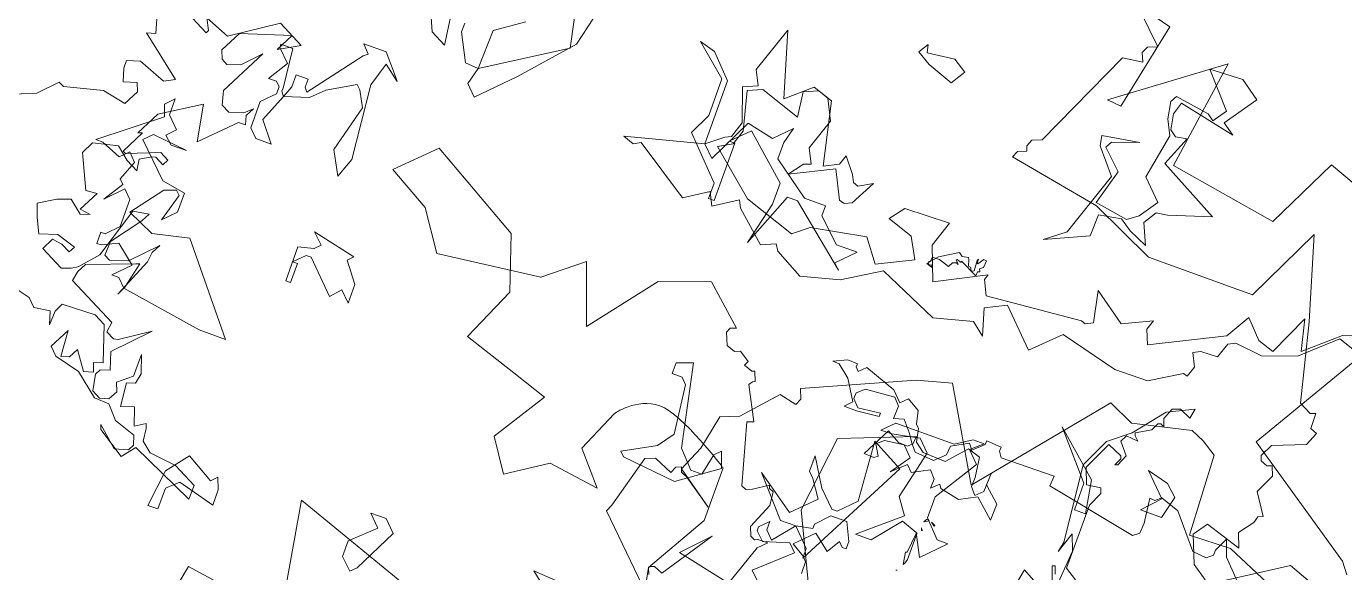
# Model space of a CAD drawing. Header units: metres. Extents: x -71 to 881, y -503 to 661.
# Drawn here: x 135.363 to 140.094, y 479.349 to 481.311 of the extents above; entities that cross this region are included whole.
import ezdxf

# ---------------------------------------------------------------- set-up
doc = ezdxf.new("R2010")
doc.units = ezdxf.units.M
doc.layers.add('ARBRE', color=100, linetype='Continuous', lineweight=13, true_color=0x00ff3f)

# ---------------------------------------------------------------- blocks, each defined once
blk = doc.blocks.new('WMF2', base_point=(0, 0.01))
at = {"color": 251, "lineweight": 0, "true_color": 0x636466}
for points in [[(110.13, -215.92), (115.04, -221.02), (115.66, -222.79), (116.35, -221.31), (116.39, -220.76), (116.99, -220.25), (118.51, -220.38), (121.42, -223.82), (123.45, -224.55), (124.06, -224.04), (124.6, -224.1), (124.28, -221.43), (124.37, -220.32), (124.97, -219.82), (134.84, -221.76), (134.73, -222.86), (140.59, -222.8), (140.98, -223.38), (140.96, -223.82), (142.59, -223.95), (142.62, -223.52), (143.7, -222.51), (144.2, -223.11), (145.93, -222.16), (146.02, -221.17), (147.09, -220.14), (149.19, -220.32), (149.69, -220.93), (149.6, -221.91), (157.24, -218.9), (158.3, -210.64), (152.62, -198.66)], [(23.58, -100.08), (8.83, -109.56), (3.27, -107.44)], [(3.01, -110.61), (3.9, -111.79), (16.57, -120.44), (8.22, -134.47)], [(9.81, -146.85), (18.98, -150.2), (22.71, -142.59), (34.39, -144.58), (32.65, -156.43), (43.16, -148.65), (41.63, -148.52), (39.67, -158.01), (44.92, -159.4)], [(162.25, -221.47), (162.55, -220.76), (164.41, -221.19), (167.6, -217.66), (169.53, -216.89), (170.28, -213.15), (171.44, -210.43), (167.5, -207.63), (170.63, -209.8), (171.33, -210.11), (171.53, -210.62), (172.06, -210.42), (172.36, -209.7), (174.37, -210.56), (175.39, -210.16), (176.98, -204.42), (177.29, -203.7), (165.65, -192.21)], [(192.69, -188.7), (207.51, -193.95), (205.44, -181.84), (216.23, -183.49), (218.11, -173.58)], [(35.99, -92.94), (34.69, -99.75), (29.28, -96.73)], [(16.66, -105.12), (18.28, -106.23), (19.48, -109.18), (18.41, -110.67), (14.49, -109.41), (15.1, -110.95), (13.93, -112.47), (13.73, -113.15), (13.23, -113.37), (14.72, -115.61), (13.76, -117.64), (14.16, -118.66), (14.68, -118.45), (15.39, -118.76), (15.6, -119.27), (14.94, -120.61), (11.56, -121.96), (10.97, -123.39), (11.67, -123.68), (11.74, -125.32), (12.27, -125.11), (13.58, -125.77), (15.6, -134.05), (18.21, -142.77), (22.11, -134.68), (33.61, -134.71), (40.51, -137.9), (50.45, -139.73), (50.16, -140.44), (49.24, -140.81), (49.44, -141.32), (49.15, -142.04), (48.13, -142.44), (43.19, -153.31), (41.06, -153.59), (41.43, -154.51), (41.13, -155.22), (40.11, -155.63), (43.05, -158.46)], [(97.85, -210.62), (106.23, -212.96), (97.57, -221.28), (108.11, -219.06), (114.95, -222), (119.42, -221.88), (119.84, -230.55), (121.43, -231.58), (122.86, -232.19), (129.04, -230.77), (131.8, -232.03), (142.53, -219.05), (147.98, -228.38), (151.61, -227.39), (162.65, -222.48), (162.25, -221.47), (162.25, -221.47)], [(76.6, -77.49), (82.66, -82.33), (73, -81.67)], [(71.27, -86.04), (71.55, -86.71), (71.33, -86.9), (71, -87.03), (70.05, -86.62), (66.45, -92.02), (69.04, -89.28), (63.17, -87.99), (61.62, -92.45), (60.75, -93.34), (61.84, -93.29), (62.18, -93.16), (62.64, -93.37), (63.02, -94.3), (61.86, -97.06), (62.03, -98.49), (62.51, -98.7), (62.64, -99.03), (64.13, -98.04), (64.8, -97.78), (65.29, -97.98), (67.08, -104.41), (66.4, -104.68), (68.19, -108.14), (67.94, -108.55), (67.68, -108.66), (68.1, -109.68), (68.37, -109.56), (69.29, -109.9), (69.08, -110.38), (70.18, -111.12), (70.78, -110.87), (71.7, -111.21), (72.22, -112.5), (72.02, -112.99), (71.4, -113.23), (75.46, -116.88), (80.69, -115.04), (86.12, -108.09), (88.43, -114.47), (92.34, -111.31), (103.35, -109.97), (106.1, -114.07), (110.61, -116.64), (106.84, -120.37), (96.77, -114.54), (94.84, -108.74), (97.41, -102.93), (91.6, -101), (87.74, -99.72), (91.28, -94.1), (89.03, -90.71), (84.85, -93.45), (79.38, -92.64), (82.27, -96.02), (80.34, -100.54), (80.31, -100.55), (80.25, -100.64), (80.17, -100.76), (80.05, -100.9), (79.89, -101.09), (79.68, -101.28), (79.47, -101.5), (79.2, -101.73), (78.93, -101.95), (78.6, -102.17), (78.25, -102.36), (77.89, -102.55), (77.49, -102.7), (77.07, -102.81), (76.62, -102.9), (76.15, -102.93), (75.62, -102.89), (75.04, -102.76), (74.41, -102.57), (73.74, -102.32), (73.05, -102.03), (72.35, -101.7), (71.67, -101.35), (70.98, -101), (70.34, -100.64), (69.73, -100.29), (69.19, -99.97), (68.7, -99.67), (68.31, -99.43), (68.02, -99.24), (67.83, -99.11), (67.77, -99.08), (67.77, -93.28), (71.55, -86.71), (68.73, -71.99)], [(122.21, -79.14), (120.38, -81.45), (117.46, -79.74), (116.86, -80.36), (116.37, -79.14), (116.37, -77.44), (120.38, -78.53), (121.59, -77.44), (121.59, -75.13), (122.69, -75.13), (122.21, -79.14), (122.21, -79.14)], [(97.72, -81.01), (100.04, -76.4), (100.64, -75.79), (101.87, -77), (101.87, -78.71), (99.41, -81.01), (100.64, -82.24), (98.93, -82.24), (97.72, -81.01), (97.72, -81.01)], [(102.79, -135.77), (105.69, -133.77), (105.82, -129.54), (107.25, -129.65), (108.74, -132.52), (108.73, -133.49)], [(110.39, -133.89), (109.93, -130.65), (111.62, -131.51), (112.63, -133.81)], [(139.13, -123.53), (138.58, -121.59), (139.52, -121.34), (135.03, -117.8), (136.15, -117.21), (139.1, -118.34), (140.49, -117.9), (140.5, -117.08), (140.06, -115.71), (138.68, -116.15), (138.33, -115.23), (139.13, -113.66), (141.69, -114.16), (145.74, -113.14), (146.33, -113.43), (148.12, -111.55), (151.13, -110.32)], [(146.17, -92.39), (141.64, -91.28), (140.84, -90.46), (139.13, -90.72), (138.69, -89.34), (138.63, -90.88), (138.17, -91.79), (134.57, -91.91), (133.35, -91.28), (132.09, -87.5), (133.07, -87.18), (132.73, -86.26), (133.71, -85.95), (135.09, -87.89), (135.6, -86.91), (136.47, -86.63), (136.66, -89.45), (137.77, -87.31), (136.97, -86.47), (134.21, -85.79), (131.7, -83.77), (130.11, -83.69), (128.85, -82.3), (126.54, -81.5), (126.24, -80.52), (126.57, -79.87), (128, -79.47), (130.14, -81.38), (129.97, -80.9), (127.04, -78.97), (125.91, -80.36), (118.92, -77.16), (118.88, -78.69), (121.4, -80.01), (124.34, -80.36), (125.43, -81.26), (125.58, -82.58), (125.74, -83.07), (126.83, -82.4), (127.49, -84.3), (128.86, -83.86), (129.13, -86.37), (128.24, -86.66), (128, -87.76), (128.66, -89.67), (128.66, -87.28), (130.11, -86.07), (129.76, -85.15), (130.27, -84.17), (131.22, -83.92), (132.14, -84.39), (132.47, -86.12), (132.16, -86.71), (131.17, -87.01), (131.77, -88.88), (128.43, -92.34), (131.45, -90.3), (131.93, -90.21), (132.84, -90.68), (132.69, -91.75), (138.01, -94.49), (137.8, -95.54), (137.29, -96.51), (132.41, -98.35), (132.02, -98.48), (132.65, -95.66), (133.11, -94.75), (131.35, -98.96), (131.2, -100.04), (130.7, -101), (133.23, -98.36), (135.1, -97.76), (135.74, -98.1), (135.68, -99.63), (133.33, -102.77), (132.87, -103.68), (134.56, -103.4), (136.24, -97.94), (137.95, -96.02), (138.58, -95.62), (139.55, -95.29), (142.04, -96.56), (141.41, -97.82), (140.33, -97.67), (139.33, -97.16), (139.01, -97.82), (141.07, -98.46), (142.94, -97.86), (143.7, -99.41), (144.2, -100.81), (142.43, -101.88), (141.01, -102.38), (139.61, -101.25), (138.63, -101.56), (139.77, -101.73), (138.66, -103.88), (139.89, -103.76), (141.57, -107.36), (140.9, -108.66), (138.27, -109.27), (136.88, -108.14), (135.58, -107.47), (135.77, -108.71), (134.62, -109.36), (134.22, -109.47), (133.26, -108.98), (132.92, -109.62), (133.89, -110.13), (137.3, -108.77), (137.63, -108.93), (136.36, -111.4), (136.84, -111.24), (135.54, -113.78), (131.42, -116.34), (130.72, -112.44), (127.35, -115.8), (126.6, -115.82), (126.85, -116.77), (126.37, -117.68), (127.17, -116.93), (128.65, -116.47), (129.55, -116.93), (129.96, -118.38), (127.38, -123.37), (129.16, -121.51), (130.54, -121.07), (131.19, -121.4), (131.54, -122.32), (130.4, -124.53), (125.18, -126.19), (126.16, -124.31), (123.96, -125.55), (126.75, -127), (131.48, -123.86), (134.15, -124.91), (133.52, -123.75), (133.68, -123.43), (136.79, -125.04)], [(59.53, -88.36), (61.31, -90.12), (57.78, -93.28), (58.61, -94.11), (61.31, -93.28), (62.23, -94.11), (62.23, -94.58), (61.31, -95.5), (61.31, -94.58), (60.48, -93.73), (58.61, -95.97), (56.85, -96.33), (56.85, -96.8), (55.55, -98.2), (53.79, -98.2), (52.87, -96.33), (52.87, -95.5), (53.33, -95.5), (53.79, -95.97), (54.63, -94.58), (56.39, -95.97), (58.23, -94.11), (56.85, -93.28), (56.39, -92.81), (56.39, -91.51)], [(58.61, -95.97), (60.32, -95.97), (63.86, -99.98), (59.71, -97.06), (57.39, -99.38), (58.61, -101.21), (59.21, -101.81), (59.21, -103.52), (57.39, -100.59), (55.69, -98.89), (55.08, -98.89), (53.39, -100.59), (53.87, -107.05), (50.45, -105.22), (56.79, -93.05), (56.79, -94.14), (58.61, -95.97), (58.61, -95.97)], [(132.71, -95.54), (133.58, -96.42), (134.37, -96.42), (132.71, -98.1), (134.81, -99.76), (136.47, -98.97), (136.93, -98.97), (136.93, -100.2), (136.47, -100.2), (135.25, -101.44), (135.25, -104.42), (136.12, -105.31), (137.8, -103.54), (136.47, -105.66), (136.93, -106.1), (136.12, -108.22), (136.93, -109.09), (137.8, -108.22), (139.92, -109.09), (140.71, -109.09), (134.81, -113.75), (135.25, -114.99), (134.37, -115.87), (134.37, -114.12), (133.14, -112.88), (134.02, -111.98), (133.14, -111.2), (131.46, -111.2), (135.25, -111.63), (136.12, -110.76), (132.71, -107.41), (130.14, -106.98), (130.14, -104.87), (131.46, -103.54), (130.59, -106.54), (131.03, -106.98), (132.27, -106.54), (134.81, -103.19), (131.92, -101.88), (128.03, -102.76), (120.98, -94.11), (123.89, -94.11), (132.71, -95.54), (132.71, -95.54)], [(47.28, -95.16), (47.15, -95.21), (47.28, -95.16), (47.28, -95.16)], [(46.51, -96.62), (46.65, -96.16), (46.74, -95.97), (46.95, -97.29), (46.8, -97.34), (46.58, -99.41), (46.49, -99.57), (46.51, -96.62), (46.51, -96.62)], [(78.38, -97.12), (74.97, -98.96), (73.76, -100.65), (74.37, -105.9), (74.97, -106.51), (76.08, -106.51), (76.08, -107.72), (74.37, -108.33), (72.54, -99.56), (70.84, -97.73), (69.62, -97.73), (69.14, -100.05), (68.53, -100.65), (67.9, -98.96), (72.05, -96.02), (77.9, -96.64), (78.38, -97.12), (78.38, -97.12)], [(46.06, -100), (46.17, -99.95), (46.26, -100.23), (46.22, -100.08), (46.06, -100), (46.06, -100)], [(45.08, -100.81), (45.46, -101.12), (45.03, -100.9), (45.08, -100.81), (45.08, -100.81)], [(45.94, -101.27), (45.76, -101.16), (46.23, -100.87), (46.06, -101.21), (45.94, -101.27), (45.94, -101.27)], [(111.88, -106.14), (110.25, -104.06), (110.25, -101.98), (111.34, -103.08), (112.32, -101.98), (115.5, -105.17), (116.06, -105.17), (117.15, -104.06), (116.61, -104.06), (116.61, -101.98), (117.15, -101.98), (117.15, -105.71), (115.5, -106.14), (114.95, -106.7), (116.06, -107.79), (111.34, -106.7), (111.88, -106.14), (111.88, -106.14)], [(41.84, -105.25), (43.62, -104.29), (45.73, -104.74), (46.01, -105.12), (46.77, -104.41), (46.73, -105.44), (47.43, -106.2), (49.22, -105.25), (49.85, -105.94), (51.28, -104.6), (49.82, -106.67), (50.87, -107.74), (52.95, -107.44), (53.69, -106.82), (53.01, -105.71), (53.39, -105.43), (54.48, -105.47), (52.9, -108.54), (51.53, -107.75), (50.51, -107.72), (50.13, -108.07), (50.82, -109.11), (51.79, -110.25), (52.85, -109.93), (52.79, -111.31), (53.49, -112.07), (56.63, -111.82), (57.39, -111.12), (57.42, -110.48), (56.72, -109.72), (54.29, -109.98), (54.31, -109.62), (56.73, -109.36), (58.12, -109.4), (57.43, -110.12), (58.73, -112.28), (60.09, -113.37), (60.82, -113.4), (59.39, -114.07), (58.29, -114.03), (58.31, -113.66), (57.96, -113.28), (57.27, -113.98), (53.82, -112.76), (52.77, -111.68), (52.09, -112.38), (50.71, -111.59), (50.41, -110.19), (50.06, -109.81), (49.75, -108.42), (48.76, -107.65), (46.27, -107.55), (44.45, -109.59), (43.06, -109.17), (42.78, -107.03), (42.83, -106.03), (42.2, -105.27), (41.44, -105.97), (41.35, -108.07), (41.41, -106.7), (39.72, -105.17), (39.79, -103.4), (41.84, -105.25), (41.84, -105.25)], [(41.84, -105.25), (41.63, -105.03), (41.84, -105.25), (41.84, -105.25)], [(31.94, -110.31), (36.07, -115.05), (31.32, -110.9), (30.71, -107.38), (31.94, -107.38), (31.94, -110.31), (31.94, -110.31)], [(23.77, -111.52), (26.08, -113.84), (23.77, -113.24), (22.56, -112.13), (23.16, -109.69), (25.47, -109.69), (23.77, -111.52), (23.77, -111.52)], [(115.75, -121.61), (116.64, -123.29), (117.08, -123.72), (119.97, -122.05), (121.3, -120.73), (123.86, -119.93), (125.08, -116.95), (123.4, -114.83), (125.08, -114.83), (125.96, -115.71), (125.96, -118.61), (124.64, -119.93), (124.64, -120.73), (125.08, -121.17), (125.96, -121.17), (124.64, -123.29), (125.96, -124.6), (125.96, -124.95), (124.64, -124.95), (124.21, -120.73), (124.21, -120.38), (123.86, -119.93), (123.4, -121.17), (123.4, -122.5), (122.09, -122.5), (122.09, -121.61), (121.74, -121.17), (117.52, -126.7), (117.08, -127.05), (117.87, -127.93), (115.4, -127.93), (113.63, -125.83), (113.28, -125.39), (114.96, -126.7), (115.75, -124.16), (114.96, -116.16), (115.75, -114.04), (117.08, -116.51), (115.75, -121.61), (115.75, -121.61)], [(88.02, -127.64), (89.18, -128.05), (81.01, -130.16), (79.28, -131.51), (78.66, -131.81), (78.08, -133.54), (79.32, -137.06), (77.83, -137.7), (78.59, -139.25), (76.91, -144.21), (74.85, -137.35), (72.31, -139.57), (70.12, -138.82), (68.65, -132.15), (67.1, -132.91), (66.75, -133.95), (65.48, -132.37), (65.1, -131.6), (64.53, -131.41), (63.1, -132.21), (64.5, -129.59), (65.26, -129.22), (65.84, -129.4), (67.29, -132.34), (71.77, -130.12), (70.62, -131.65), (69.87, -131.93), (70.65, -133.46), (69.51, -136.82), (70.57, -138.98), (71.73, -139.36), (73.23, -138.72), (72.87, -136.03), (77.25, -137.51), (78.75, -136.87), (77.7, -132.76), (78.24, -131.16), (79.66, -130.35), (74.87, -126.28), (69.33, -124.41), (67.74, -125.68), (61.86, -126.76), (60.09, -124.38), (56.38, -126.21), (57.56, -128.41), (60.34, -129.35), (59.17, -130.88), (54.25, -131.01), (55.18, -128.25), (53.81, -124.69), (48.67, -127.32), (48.87, -126.75), (48.11, -125.21), (37.91, -126.12), (37.44, -125.97), (36.67, -126.35), (37.35, -129.67), (33.92, -127.23), (30.88, -128.65), (31.23, -127.59), (30.59, -126.09), (23.17, -129.77), (21.67, -132.34), (19.86, -130.44), (18.12, -129.86), (16.15, -134.19), (15.36, -130.85), (11.87, -133.9), (8.32, -135.28)], [(7.07, -131.77), (12.02, -133.45), (15.55, -130.27), (19.06, -129.03), (22.02, -129.38), (22.79, -129), (23.33, -127.38), (25.15, -127.33), (25.92, -126.95), (25.23, -125.56), (25.63, -124.43), (26.08, -124.57), (29.34, -122.59), (32.94, -122.53), (39.22, -124.13), (42.07, -121.37), (45.72, -125.04), (47.88, -123.97), (47.05, -121.13), (48.46, -122.25), (52.55, -121.18), (59.04, -124.03), (62.95, -121.62), (67.02, -120.56), (70.08, -122.22), (70.5, -122.88), (71.99, -122.24), (75.25, -125.13), (75.62, -125.9), (78.11, -124.29), (78.79, -125.68), (81.26, -124.08), (87.26, -128.05), (88.02, -127.64), (88.02, -127.64)], [(81.01, -137.11), (81.01, -130.16), (79.79, -128.95), (77.48, -133.7), (74.56, -133.08), (72.85, -134.78), (73.33, -133.08), (73.33, -131.26), (69.33, -128.34), (67, -128.34), (67, -127.23), (64.57, -124.92), (62.26, -124.92), (64.09, -123.1), (63.48, -122.5), (69.93, -127.84), (71.03, -127.84), (73.33, -122), (72.24, -126.63), (72.24, -128.95), (76.88, -133.08), (78.71, -131.26), (78.09, -131.26), (78.09, -124.92), (78.71, -124.92), (78.71, -126.63), (82.71, -130.78), (81.61, -133.08), (81.61, -137.11), (85.03, -140.02), (83.32, -139.54), (81.01, -137.11), (81.01, -137.11)], [(54.16, -127.33), (52.25, -128.51), (51.85, -128.21), (51.22, -128.34), (51.11, -128.15), (50.9, -127.48), (50.6, -127.43), (50.52, -127.17), (50.44, -127.11), (50.17, -127.21), (50.23, -128.35), (50.16, -128.51), (50.16, -128.08), (50.07, -128.03), (49.62, -128.66), (49.33, -128.62), (49.38, -127.89), (49.74, -127.62), (49.57, -127.32), (49.82, -127.23), (49.84, -126.81), (51.76, -127.71), (51.74, -127.58), (52.22, -127.74), (52.33, -127.68), (51.98, -127.29), (52.17, -127.38), (52.57, -127.26), (52.83, -126.75), (53.96, -127.11), (54.74, -127.1), (54.8, -126.57), (54.93, -126.53), (54.96, -126.46), (54.93, -126.32), (54.74, -126.22), (54.51, -126.31), (54.41, -126.05), (55.06, -126.28), (54.16, -127.33), (54.16, -127.33)], [(105.82, -129.54), (97.54, -134.76), (98.14, -137.7), (98.75, -138.3), (97.05, -140.62), (95.83, -140.62), (97.05, -135.38), (101.69, -130.15), (105.21, -126.6), (106.3, -127.7), (105.82, -129.54), (105.82, -129.54)], [(28.56, -153.92), (30.94, -150.53), (29.67, -149.64), (35.82, -150.93), (36.23, -149.61), (35.92, -147.95), (35.22, -147.45), (34.02, -147.66), (35.31, -144.47), (28.78, -140.9), (33.22, -139.51), (34.42, -139.31), (35.29, -137.92), (34.3, -135.76), (36.32, -136.63), (37.59, -137.52), (39.98, -137.11), (40.07, -134.73), (44.54, -132.73), (42.46, -134.33), (40.08, -141.29), (42.26, -143.89), (42.45, -144.97), (38.49, -145.64), (41.28, -144.68), (41.66, -143.99), (39.59, -141.99), (40.67, -138.22), (37.1, -137.61), (35.99, -138.41), (34.61, -140.39), (36.71, -142.49), (35.82, -147.35), (36.59, -148.94), (36.91, -150.74), (36.53, -151.43), (32.84, -150.83), (32.14, -150.33), (31.15, -151.75), (34.23, -155.28), (30.66, -155.41), (28.56, -153.92), (28.56, -153.92)], [(59.05, -144.81), (61.87, -145.83), (63.32, -146.72), (62.67, -147.76), (62.48, -146.91), (59.55, -147.25), (58.09, -146.36), (59.05, -144.81), (59.05, -144.81)], [(128.63, -229.85), (130.85, -228.1), (132.31, -224.99), (131.45, -216.73), (131.71, -215.63), (130.94, -217.85), (130.31, -216.16), (130.6, -212.58)], [(131.19, -213.31), (131.49, -214.13), (131.79, -214.02), (131.07, -212.08)], [(128.98, -213.46), (130.3, -214.3), (130.27, -221.28), (129.57, -222.8), (129.78, -223.38), (131.29, -223.17), (131.93, -224.86), (130.51, -227.9), (128.94, -227.21), (128.82, -226.92), (129.2, -226.13), (128.91, -226.23), (128.41, -227.4), (129.45, -228.63), (129.11, -229.36), (127.81, -229.23), (128.24, -229.68), (128.34, -229.97), (126.82, -230.86), (126.44, -231.65), (126.15, -231.77), (125.75, -231.58), (126.06, -232.39), (125.56, -233.58), (124.75, -233.87), (123.53, -233.31), (123.33, -234.38), (126.03, -233.07), (128.63, -229.85), (128.63, -229.85)], [(147.98, -213.1), (150.4, -210.17), (152.11, -210.17), (147.98, -213.72), (149.19, -215.41), (147.98, -220.65), (149.19, -221.87), (152.11, -221.27), (153.32, -221.27), (152.11, -222.48), (145.66, -222.48), (143.95, -223.57), (142.74, -223.57), (143.95, -222.48), (142.74, -221.27), (145.66, -216.64), (145.66, -214.32), (143.95, -212.49), (142.74, -212.49), (145.04, -210.17), (146.26, -212.49), (147.98, -213.1), (147.98, -213.1)]]:
    blk.add_lwpolyline(points, dxfattribs=at)

msp = doc.modelspace()

# ---------------------------------------------------------------- block references
at = {"layer": 'ARBRE', "color": 251, "lineweight": 5, "true_color": 0x636466, "xscale": 0.03451886634015593, "yscale": 0.03451886634015593, "zscale": 0.03451886634015593, "rotation": 160.1685466476646}
for p in [(138.9034, 475.714), (140.8166, 470.8806)]:
    msp.add_blockref('WMF2', p, dxfattribs=at)

doc.saveas('drawing.dxf')
